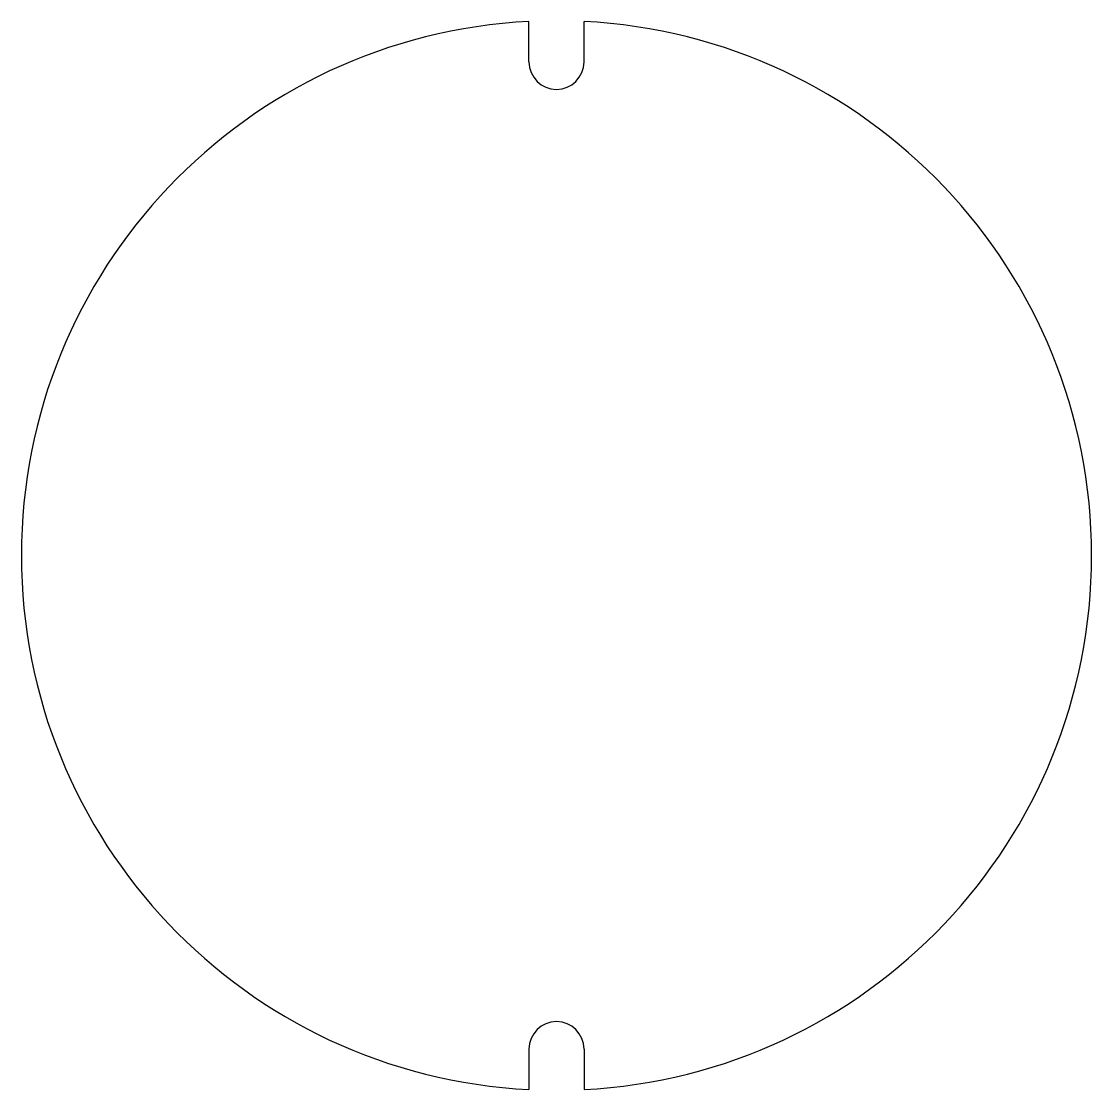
# Model space of a CAD drawing. Header units: millimetres. Extents: x 516.8 to 555.7, y 232.7 to 271.5.
import ezdxf

# ---------------------------------------------------------------- set-up
doc = ezdxf.new("R2010")
doc.units = ezdxf.units.MM

msp = doc.modelspace()

# ---------------------------------------------------------------- linework, layer by layer
for p, q in [((535.258, 270.027), (535.258, 271.501)), ((537.258, 270.027), (537.258, 271.501)), ((535.258, 234.127), (535.258, 232.652)), ((537.258, 234.127), (537.258, 232.652))]:
    msp.add_line(p, q)
for centre, radius, start, end in [((536.258, 252.077), 19.45, 92.9471, 267.0529), ((536.258, 252.077), 19.45, 272.9471, 87.0529), ((536.258, 270.027), 1, 180, 0), ((536.258, 234.127), 1, 0, 180)]:
    msp.add_arc(centre, radius, start, end)

doc.saveas('drawing.dxf')
